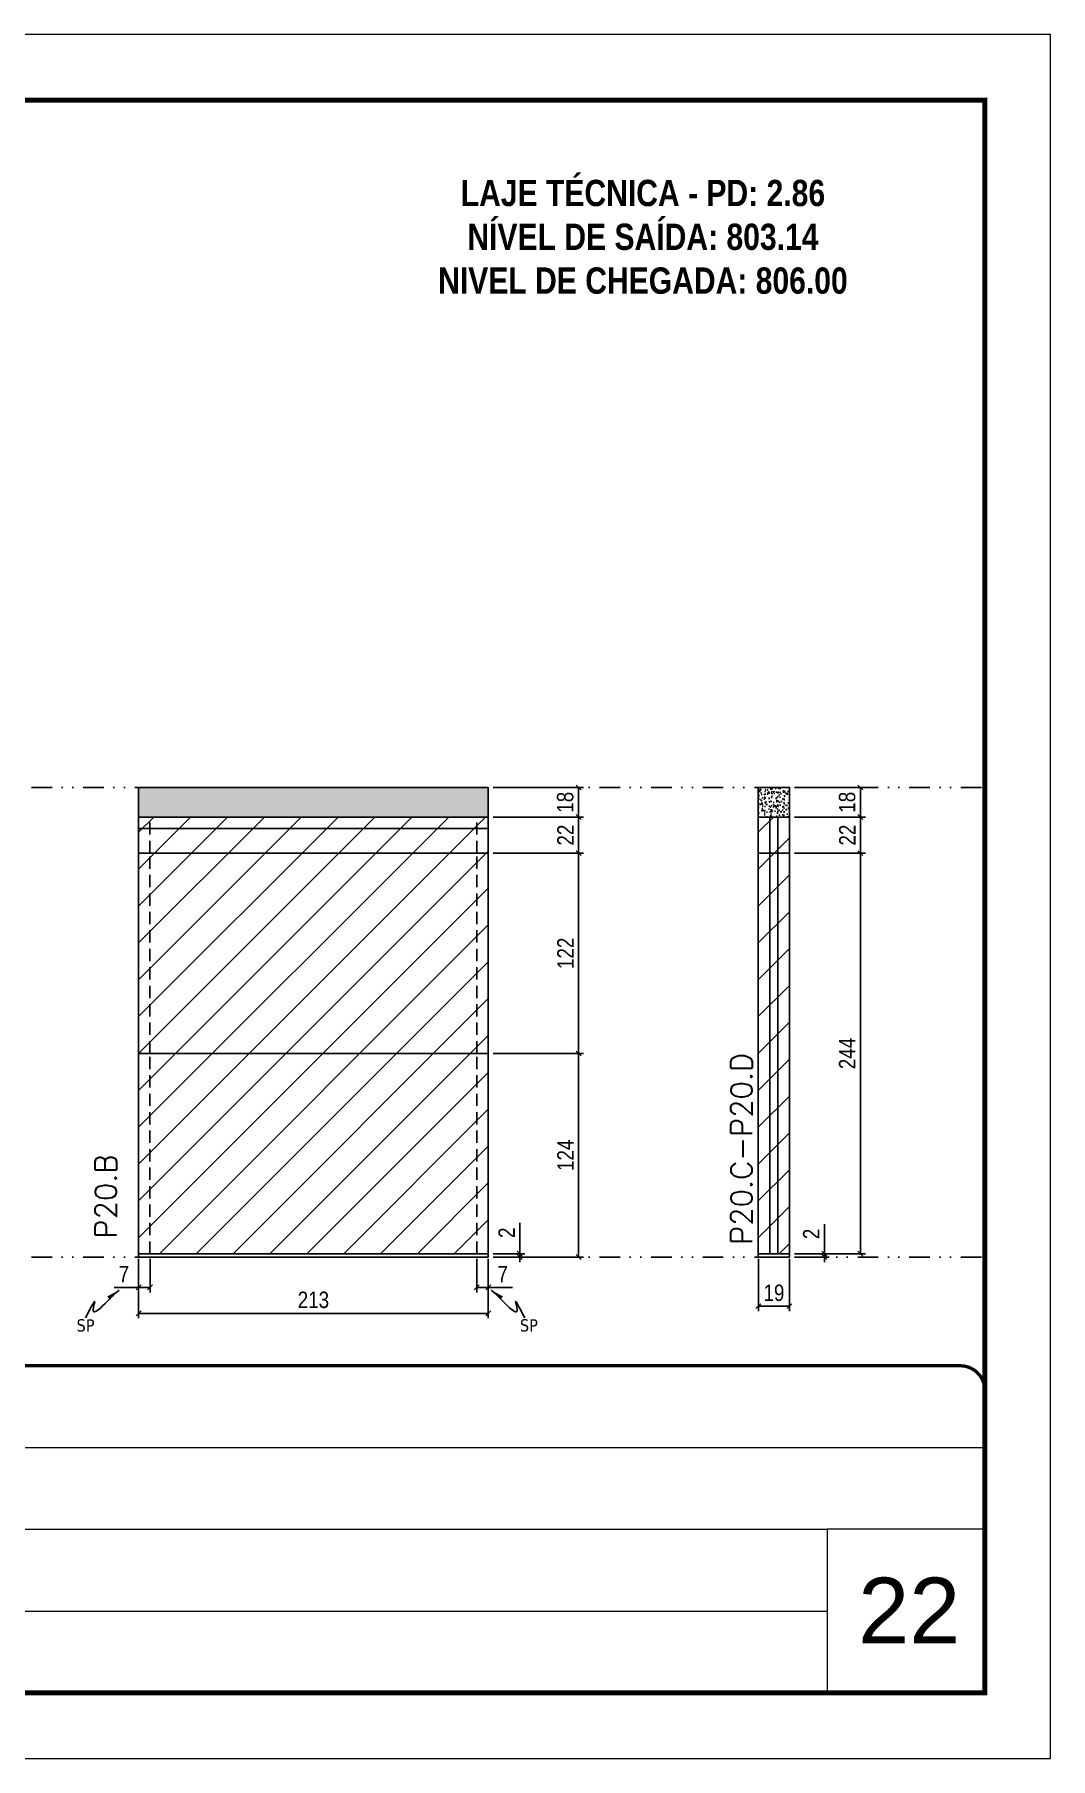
# Model space of a CAD drawing. Extents: x 808 to 7089, y -98 to 17032.
# Drawn here: x 3273 to 3892, y 10240 to 11290 of the extents above; entities that cross this region are included whole.
import ezdxf

# ---------------------------------------------------------------- set-up
doc = ezdxf.new("R2010")
doc.units = 0
for name, pattern in [('CONTINUO', [0]), ('DASHED', [0.75, 0.5, -0.25]), ('DIVIDE2', [0.625, 0.25, -0.125, 0, -0.125, 0, -0.125]), ('HIDDEN', [0.375, 0.25, -0.125])]:
    doc.linetypes.add(name, pattern=pattern)
for name, color, linetype, lineweight in [('CARIMBO', 255, 'Continuous', 9), ('Folhas', 255, 'Continuous', 9), ('REAPROVEITAMENTO', 251, 'Continuous', 9), ('SARRAFO DE PRESSAO', 251, 'DASHED', 9), ('Texto Seção', 7, 'Continuous', 15)]:
    doc.layers.add(name, color=color, linetype=linetype, lineweight=lineweight)
for name, color, linetype in [('COTA', 241, 'Continuous'), ('NOMENCLATURA', 7, 'Continuous'), ('Nível', 160, 'Continuous'), ('Painéis', 200, 'Continuous'), ('SARR_2.2x7', 40, 'Continuous'), ('Sarrafo de Pressão', 42, 'HIDDEN'), ('texto', 7, 'Continuous')]:
    doc.layers.add(name, color=color, linetype=linetype)
doc.styles.add('ARIAL', font='arial.ttf')
doc.styles.add('COTA TECNICA', font='techl___.ttf', dxfattribs={"height": 10})
doc.styles.add('COTA TECNICA-50', font='techl___.ttf', dxfattribs={"height": 10})
doc.styles.add('REGUA-120', font='ROMANS.shx', dxfattribs={"height": 15})
doc.styles.add('ROMANC', font='techb___.ttf', dxfattribs={"height": 2.5})
doc.styles.get("Standard").update_dxf_attribs({"font": 'arial.ttf'})
doc.dimstyles.new('COTA PAINEL-50', dxfattribs={"dimtxt": 10, "dimasz": 3, "dimexe": 3, "dimexo": 3, "dimgap": 3, "dimtad": 1, "dimdec": 1, "dimzin": 12, "dimdsep": 46, "dimtxsty": 'COTA TECNICA-50', "dimblk1": 'OBLIQUE', "dimblk2": 'OBLIQUE', "dimsah": 1, "dimcen": 0.9, "dimclrd": 4, "dimclre": 4, "dimclrt": 240, "dimadec": 1, "dimazin": 3, "dimtfac": 1, "dimtdec": 1, "dimtmove": 0, "dimatfit": 3, "dimfxl": 1, "dimtolj": 1, "dimtzin": 12, "dimarcsym": 0})
doc.dimstyles.new('PAINEL', dxfattribs={"dimtxt": 10, "dimasz": 3, "dimexe": 3, "dimexo": 3, "dimgap": 3, "dimtad": 1, "dimdec": 1, "dimzin": 12, "dimdsep": 46, "dimtxsty": 'COTA TECNICA', "dimblk1": 'OBLIQUE', "dimblk2": 'OBLIQUE', "dimsah": 1, "dimcen": 0.9, "dimclrd": 4, "dimclre": 4, "dimclrt": 240, "dimadec": 1, "dimazin": 3, "dimtfac": 1, "dimtdec": 1, "dimtmove": 0, "dimatfit": 3, "dimfxl": 1, "dimtolj": 1, "dimtzin": 12, "dimarcsym": 0})
doc.dimstyles.get("Standard").update_dxf_attribs({"dimtxt": 0.18, "dimasz": 0.18, "dimexe": 0.18, "dimexo": 0.0625, "dimgap": 0.09, "dimtad": 0, "dimtih": 1, "dimtoh": 1, "dimdec": 4, "dimzin": 0, "dimdsep": 46, "dimtxsty": 'Standard', "dimcen": 0.09, "dimadec": 0, "dimazin": 0, "dimtfac": 1, "dimtdec": 4, "dimtofl": 0, "dimtmove": 0, "dimatfit": 3, "dimfxl": 1, "dimtolj": 1, "dimtzin": 0, "dimarcsym": 0})

# ---------------------------------------------------------------- blocks, each defined once
blk = doc.blocks.new('9999999999')
at = {"color": 30, "linetype": 'CONTINUO'}
for p, q in [((98564.6, 34379.6), (99584, 34379.6)), ((98564.6, 34329.8), (99488, 34329.8)), ((99584, 34329.8), (99488, 34329.8)), ((99488, 34329.8), (99488, 34230.2)), ((98564.6, 34280), (99488, 34280))]:
    blk.add_line(p, q, dxfattribs=at)
at = {"color": 30, "linetype": 'CONTINUO', "const_width": 2}
blk.add_lwpolyline([(99584, 34230.2), (99584, 34414.4, 0.414214), (99569, 34429.4), (98229, 34429.4, 0.414214), (98214, 34414.4), (98214, 34245.2, 0.414214), (98229, 34230.2), (99584, 34230.2)], format="xyb", dxfattribs=at)
at = {"layer": 'Folhas'}
blk.add_lwpolyline([(98139, 34190.2), (99624, 34190.2), (99624, 35240.2), (98139, 35240.2)], close=True, dxfattribs=at)
at = {"layer": 'Folhas', "color": 30, "const_width": 3}
blk.add_lwpolyline([(98214, 34230.2), (99584, 34230.2), (99584, 35200.2), (98214, 35200.2)], close=True, dxfattribs=at)
blk = doc.blocks.new('_Oblique')
at = {"color": 0, "linetype": 'ByBlock', "lineweight": -2}
blk.add_line((-0.5, -0.5), (0.5, 0.5), dxfattribs=at)
blk = doc.blocks.new('*D680')
at = {"layer": 'COTA', "color": 4, "lineweight": -2, "transparency": 16777216}
for p, q in [((3336.2, 10544), (3336.2, 10507.7)), ((3549.2, 10544), (3549.2, 10507.7)), ((3336.2, 10510.7), (3549.2, 10510.7))]:
    blk.add_line(p, q, dxfattribs=at)
at = {"layer": 'Defpoints', "color": 0, "transparency": 16777216}
for p in [(3336.2, 10547), (3549.2, 10547), (3549.2, 10510.7)]:
    blk.add_point(p, dxfattribs=at)
at = {"layer": 'COTA', "color": 4, "lineweight": -2, "transparency": 16777216, "xscale": 3, "yscale": 3, "zscale": 3, "rotation": 180}
blk.add_blockref('_Oblique', (3336.2, 10510.7), dxfattribs=at)
at = {"layer": 'COTA', "color": 4, "lineweight": -2, "transparency": 16777216, "xscale": 3, "yscale": 3, "zscale": 3}
blk.add_blockref('_Oblique', (3549.2, 10510.7), dxfattribs=at)
at = {"layer": 'COTA', "color": 240, "transparency": 16777216, "insert": (3442.7, 10518.9), "char_height": 10, "attachment_point": 5, "style": 'COTA TECNICA'}
blk.add_mtext('\\A1;213', dxfattribs=at)
blk = doc.blocks.new('*D681')
at = {"layer": 'COTA', "color": 4, "lineweight": -2, "transparency": 16777216}
for p, q in [((3336.2, 10542), (3336.2, 10523.5)), ((3343.2, 10544), (3343.2, 10523.5)), ((3336.2, 10526.5), (3321.4, 10526.5)), ((3343.2, 10526.5), (3336.2, 10526.5))]:
    blk.add_line(p, q, dxfattribs=at)
at = {"layer": 'Defpoints', "color": 0, "transparency": 16777216}
for p in [(3336.2, 10545), (3343.2, 10547), (3336.2, 10526.5)]:
    blk.add_point(p, dxfattribs=at)
at = {"layer": 'COTA', "color": 4, "lineweight": -2, "transparency": 16777216, "xscale": 3, "yscale": 3, "zscale": 3, "rotation": 180}
blk.add_blockref('_Oblique', (3336.2, 10526.5), dxfattribs=at)
at = {"layer": 'COTA', "color": 4, "lineweight": -2, "transparency": 16777216, "xscale": 3, "yscale": 3, "zscale": 3}
blk.add_blockref('_Oblique', (3343.2, 10526.5), dxfattribs=at)
at = {"layer": 'COTA', "color": 240, "transparency": 16777216, "insert": (3327.3, 10534.6), "char_height": 10, "attachment_point": 5, "style": 'COTA TECNICA-50'}
blk.add_mtext('\\A1;7', dxfattribs=at)
blk = doc.blocks.new('*D682')
at = {"layer": 'COTA', "color": 4, "lineweight": -2, "transparency": 16777216}
for p, q in [((3542.2, 10544), (3542.2, 10523.5)), ((3549.2, 10542), (3549.2, 10523.5)), ((3542.2, 10526.5), (3549.2, 10526.5)), ((3549.2, 10526.5), (3563.9, 10526.5))]:
    blk.add_line(p, q, dxfattribs=at)
at = {"layer": 'Defpoints', "color": 0, "transparency": 16777216}
for p in [(3542.2, 10547), (3549.2, 10545), (3549.2, 10526.5)]:
    blk.add_point(p, dxfattribs=at)
at = {"layer": 'COTA', "color": 4, "lineweight": -2, "transparency": 16777216, "xscale": 3, "yscale": 3, "zscale": 3, "rotation": 180}
blk.add_blockref('_Oblique', (3542.2, 10526.5), dxfattribs=at)
at = {"layer": 'COTA', "color": 4, "lineweight": -2, "transparency": 16777216, "xscale": 3, "yscale": 3, "zscale": 3}
blk.add_blockref('_Oblique', (3549.2, 10526.5), dxfattribs=at)
at = {"layer": 'COTA', "color": 240, "transparency": 16777216, "insert": (3558, 10534.6), "char_height": 10, "attachment_point": 5, "style": 'COTA TECNICA-50'}
blk.add_mtext('\\A1;7', dxfattribs=at)
blk = doc.blocks.new('*D683')
at = {"layer": 'COTA', "color": 4, "linetype": 'ByBlock', "lineweight": -2, "transparency": 16777216}
for p, q in [((3552.2, 10669), (3607.2, 10669)), ((3604.2, 10545), (3604.2, 10669)), ((3552.2, 10545), (3607.2, 10545))]:
    blk.add_line(p, q, dxfattribs=at)
at = {"layer": 'Defpoints', "color": 0, "linetype": 'ByBlock', "transparency": 16777216}
for p in [(3549.2, 10669), (3604.2, 10669), (3549.2, 10545)]:
    blk.add_point(p, dxfattribs=at)
at = {"layer": 'COTA', "color": 4, "linetype": 'ByBlock', "lineweight": -2, "transparency": 16777216, "xscale": 3, "yscale": 3, "zscale": 3}
for p, rotation in [((3604.2, 10669), 90), ((3604.2, 10545), 270)]:
    blk.add_blockref('_Oblique', p, dxfattribs=dict(at, rotation=rotation))
at = {"layer": 'COTA', "color": 240, "linetype": 'ByBlock', "transparency": 16777216, "insert": (3596.2, 10607), "char_height": 10, "attachment_point": 5, "rotation": 90, "style": 'COTA TECNICA'}
blk.add_mtext('\\A1;124', dxfattribs=at)
blk = doc.blocks.new('*D684')
at = {"layer": 'COTA', "color": 4, "lineweight": -2, "transparency": 16777216}
for p, q in [((3568.4, 10547), (3568.4, 10565.8)), ((3552.2, 10547), (3571.4, 10547)), ((3552.2, 10545), (3571.4, 10545)), ((3568.4, 10545), (3568.4, 10547)), ((3568.4, 10545), (3568.4, 10542))]:
    blk.add_line(p, q, dxfattribs=at)
at = {"layer": 'Defpoints', "color": 0, "transparency": 16777216}
for p in [(3549.2, 10547), (3549.2, 10545), (3568.4, 10545)]:
    blk.add_point(p, dxfattribs=at)
at = {"layer": 'COTA', "color": 4, "lineweight": -2, "transparency": 16777216, "xscale": 3, "yscale": 3, "zscale": 3}
for p, rotation in [((3568.4, 10547), 270), ((3568.4, 10545), 90)]:
    blk.add_blockref('_Oblique', p, dxfattribs=dict(at, rotation=rotation))
at = {"layer": 'COTA', "color": 240, "transparency": 16777216, "insert": (3560.4, 10559.8), "char_height": 10, "attachment_point": 5, "rotation": 90, "style": 'COTA TECNICA-50'}
blk.add_mtext('\\A1;2', dxfattribs=at)
blk = doc.blocks.new('*D685')
at = {"layer": 'COTA', "color": 4, "linetype": 'ByBlock', "lineweight": -2, "transparency": 16777216}
for p, q in [((3552.2, 10669), (3607.2, 10669)), ((3604.2, 10545), (3604.2, 10669)), ((3552.2, 10545), (3607.2, 10545))]:
    blk.add_line(p, q, dxfattribs=at)
at = {"layer": 'Defpoints', "color": 0, "linetype": 'ByBlock', "transparency": 16777216}
for p in [(3549.2, 10669), (3604.2, 10669), (3549.2, 10545)]:
    blk.add_point(p, dxfattribs=at)
at = {"layer": 'COTA', "color": 4, "linetype": 'ByBlock', "lineweight": -2, "transparency": 16777216, "xscale": 3, "yscale": 3, "zscale": 3}
for p, rotation in [((3604.2, 10669), 90), ((3604.2, 10545), 270)]:
    blk.add_blockref('_Oblique', p, dxfattribs=dict(at, rotation=rotation))
at = {"layer": 'COTA', "color": 240, "linetype": 'ByBlock', "transparency": 16777216, "insert": (3596.2, 10607), "char_height": 10, "attachment_point": 5, "rotation": 90, "style": 'COTA TECNICA'}
blk.add_mtext('\\A1;124', dxfattribs=at)
blk = doc.blocks.new('*D686')
at = {"layer": 'COTA', "color": 4, "lineweight": -2, "transparency": 16777216}
for p, q in [((3713.7, 10544), (3713.7, 10512.1)), ((3732.7, 10544), (3732.7, 10512.1)), ((3713.7, 10515.1), (3732.7, 10515.1))]:
    blk.add_line(p, q, dxfattribs=at)
at = {"layer": 'Defpoints', "color": 0, "transparency": 16777216}
for p in [(3713.7, 10547), (3732.7, 10547), (3732.7, 10515.1)]:
    blk.add_point(p, dxfattribs=at)
at = {"layer": 'COTA', "color": 4, "lineweight": -2, "transparency": 16777216, "xscale": 3, "yscale": 3, "zscale": 3, "rotation": 180}
blk.add_blockref('_Oblique', (3713.7, 10515.1), dxfattribs=at)
at = {"layer": 'COTA', "color": 4, "lineweight": -2, "transparency": 16777216, "xscale": 3, "yscale": 3, "zscale": 3}
blk.add_blockref('_Oblique', (3732.7, 10515.1), dxfattribs=at)
at = {"layer": 'COTA', "color": 240, "transparency": 16777216, "insert": (3723.2, 10523.2), "char_height": 10, "attachment_point": 5, "style": 'COTA TECNICA'}
blk.add_mtext('\\A1;19', dxfattribs=at)
blk = doc.blocks.new('*D687')
at = {"layer": 'COTA', "color": 4, "lineweight": -2, "transparency": 16777216}
for p, q in [((3753.9, 10547), (3753.9, 10565.1)), ((3735.7, 10547), (3756.9, 10547)), ((3735.7, 10545), (3756.9, 10545)), ((3753.9, 10545), (3753.9, 10547)), ((3753.9, 10545), (3753.9, 10542))]:
    blk.add_line(p, q, dxfattribs=at)
at = {"layer": 'Defpoints', "color": 0, "transparency": 16777216}
for p in [(3732.7, 10547), (3732.7, 10545), (3753.9, 10547)]:
    blk.add_point(p, dxfattribs=at)
at = {"layer": 'COTA', "color": 4, "lineweight": -2, "transparency": 16777216, "xscale": 3, "yscale": 3, "zscale": 3}
for p, rotation in [((3753.9, 10547), 270), ((3753.9, 10545), 90)]:
    blk.add_blockref('_Oblique', p, dxfattribs=dict(at, rotation=rotation))
at = {"layer": 'COTA', "color": 240, "transparency": 16777216, "insert": (3745.9, 10559.1), "char_height": 10, "attachment_point": 5, "rotation": 90, "style": 'COTA TECNICA-50'}
blk.add_mtext('\\A1;2', dxfattribs=at)
blk = doc.blocks.new('*D703')
at = {"layer": 'COTA', "color": 4, "linetype": 'ByBlock', "lineweight": -2, "transparency": 16777216}
for p, q in [((3735.7, 10831), (3778.9, 10831)), ((3775.9, 10831), (3775.9, 10813)), ((3735.7, 10813), (3778.9, 10813))]:
    blk.add_line(p, q, dxfattribs=at)
at = {"layer": 'Defpoints', "color": 0, "linetype": 'ByBlock', "transparency": 16777216}
for p in [(3732.7, 10831), (3732.7, 10813), (3775.9, 10813)]:
    blk.add_point(p, dxfattribs=at)
at = {"layer": 'COTA', "color": 4, "linetype": 'ByBlock', "lineweight": -2, "transparency": 16777216, "xscale": 3, "yscale": 3, "zscale": 3}
for p, rotation in [((3775.9, 10831), 90), ((3775.9, 10813), 270)]:
    blk.add_blockref('_Oblique', p, dxfattribs=dict(at, rotation=rotation))
at = {"layer": 'COTA', "color": 240, "linetype": 'ByBlock', "transparency": 16777216, "insert": (3767.8, 10822), "char_height": 10, "attachment_point": 5, "rotation": 90, "style": 'COTA TECNICA'}
blk.add_mtext('\\A1;18', dxfattribs=at)
blk = doc.blocks.new('*D704')
at = {"layer": 'COTA', "color": 4, "lineweight": -2, "transparency": 16777216}
for p, q in [((3735.7, 10791), (3778.9, 10791)), ((3775.9, 10547), (3775.9, 10791)), ((3735.7, 10547), (3778.9, 10547))]:
    blk.add_line(p, q, dxfattribs=at)
at = {"layer": 'Defpoints', "color": 0, "transparency": 16777216}
for p in [(3732.7, 10791), (3775.9, 10791), (3732.7, 10547)]:
    blk.add_point(p, dxfattribs=at)
at = {"layer": 'COTA', "color": 4, "lineweight": -2, "transparency": 16777216, "xscale": 3, "yscale": 3, "zscale": 3}
for p, rotation in [((3775.9, 10791), 90), ((3775.9, 10547), 270)]:
    blk.add_blockref('_Oblique', p, dxfattribs=dict(at, rotation=rotation))
at = {"layer": 'COTA', "color": 240, "transparency": 16777216, "insert": (3767.8, 10669), "char_height": 10, "attachment_point": 5, "rotation": 90, "style": 'COTA TECNICA-50'}
blk.add_mtext('\\A1;244', dxfattribs=at)
blk = doc.blocks.new('*D705')
at = {"layer": 'COTA', "color": 4, "lineweight": -2, "transparency": 16777216}
for p, q in [((3735.7, 10813), (3778.9, 10813)), ((3775.9, 10791), (3775.9, 10813)), ((3735.7, 10791), (3778.9, 10791))]:
    blk.add_line(p, q, dxfattribs=at)
at = {"layer": 'Defpoints', "color": 0, "transparency": 16777216}
for p in [(3732.7, 10813), (3775.9, 10813), (3732.7, 10791)]:
    blk.add_point(p, dxfattribs=at)
at = {"layer": 'COTA', "color": 4, "lineweight": -2, "transparency": 16777216, "xscale": 3, "yscale": 3, "zscale": 3}
for p, rotation in [((3775.9, 10813), 90), ((3775.9, 10791), 270)]:
    blk.add_blockref('_Oblique', p, dxfattribs=dict(at, rotation=rotation))
at = {"layer": 'COTA', "color": 240, "transparency": 16777216, "insert": (3767.9, 10802), "char_height": 10, "attachment_point": 5, "rotation": 90, "style": 'COTA TECNICA'}
blk.add_mtext('\\A1;22', dxfattribs=at)
blk = doc.blocks.new('*D690')
at = {"layer": 'COTA', "color": 4, "lineweight": -2, "transparency": 16777216}
for p, q in [((3552.2, 10791), (3607.2, 10791)), ((3604.2, 10669), (3604.2, 10791)), ((3552.2, 10669), (3607.2, 10669))]:
    blk.add_line(p, q, dxfattribs=at)
at = {"layer": 'Defpoints', "color": 0, "transparency": 16777216}
for p in [(3549.2, 10791), (3604.2, 10791), (3549.2, 10669)]:
    blk.add_point(p, dxfattribs=at)
at = {"layer": 'COTA', "color": 4, "lineweight": -2, "transparency": 16777216, "xscale": 3, "yscale": 3, "zscale": 3}
for p, rotation in [((3604.2, 10791), 90), ((3604.2, 10669), 270)]:
    blk.add_blockref('_Oblique', p, dxfattribs=dict(at, rotation=rotation))
at = {"layer": 'COTA', "color": 240, "transparency": 16777216, "insert": (3596.2, 10730), "char_height": 10, "attachment_point": 5, "rotation": 90, "style": 'COTA TECNICA-50'}
blk.add_mtext('\\A1;122', dxfattribs=at)
blk = doc.blocks.new('*D691')
at = {"layer": 'COTA', "color": 4, "lineweight": -2, "transparency": 16777216}
for p, q in [((3552.2, 10831), (3607.2, 10831)), ((3604.2, 10813), (3604.2, 10831)), ((3552.2, 10813), (3607.2, 10813))]:
    blk.add_line(p, q, dxfattribs=at)
at = {"layer": 'Defpoints', "color": 0, "transparency": 16777216}
for p in [(3549.2, 10831), (3604.2, 10831), (3549.2, 10813)]:
    blk.add_point(p, dxfattribs=at)
at = {"layer": 'COTA', "color": 4, "lineweight": -2, "transparency": 16777216, "xscale": 3, "yscale": 3, "zscale": 3}
for p, rotation in [((3604.2, 10831), 90), ((3604.2, 10813), 270)]:
    blk.add_blockref('_Oblique', p, dxfattribs=dict(at, rotation=rotation))
at = {"layer": 'COTA', "color": 240, "transparency": 16777216, "insert": (3596.1, 10822), "char_height": 10, "attachment_point": 5, "rotation": 90, "style": 'COTA TECNICA-50'}
blk.add_mtext('\\A1;18', dxfattribs=at)
blk = doc.blocks.new('*D707')
at = {"layer": 'COTA', "color": 4, "lineweight": -2, "transparency": 16777216}
for p, q in [((3552.2, 10813), (3607.2, 10813)), ((3604.2, 10791), (3604.2, 10813)), ((3552.2, 10791), (3607.2, 10791))]:
    blk.add_line(p, q, dxfattribs=at)
at = {"layer": 'Defpoints', "color": 0, "transparency": 16777216}
for p in [(3549.2, 10813), (3604.2, 10813), (3549.2, 10791)]:
    blk.add_point(p, dxfattribs=at)
at = {"layer": 'COTA', "color": 4, "lineweight": -2, "transparency": 16777216, "xscale": 3, "yscale": 3, "zscale": 3}
for p, rotation in [((3604.2, 10813), 90), ((3604.2, 10791), 270)]:
    blk.add_blockref('_Oblique', p, dxfattribs=dict(at, rotation=rotation))
at = {"layer": 'COTA', "color": 240, "transparency": 16777216, "insert": (3596.2, 10802), "char_height": 10, "attachment_point": 5, "rotation": 90, "style": 'COTA TECNICA'}
blk.add_mtext('\\A1;22', dxfattribs=at)

msp = doc.modelspace()

# ---------------------------------------------------------------- hatches: boundary and pattern name
at = {"layer": 'COTA', "linetype": 'ByBlock'}
h = msp.add_hatch(dxfattribs=at)
h.set_pattern_fill('AR-CONC', color=256, scale=0.03)
h.set_pattern_definition([(50, (-4987.925, 6719.023), (5.46554, -0.4781726), [0.5715, -6.2865]), (355, (-4987.925, 6719.023), (-1.0573026, 5.7317054), [0.4572, -5.0292175]), (100.451445, (-4987.4696, 6718.983), (4.4082374, 5.2535326), [0.4857003, -5.3427073]), (46.1842, (-4987.925, 6720.547), (8.132371, -1.26127), [0.85725, -9.42975]), (96.63556, (-4987.247, 6720.442), (7.122124, 7.422784), [0.728551, -8.014068]), (351.18415, (-4987.925, 6720.547), (7.122124, 7.422784), [0.685799, -7.543792]), (21, (-4987.163, 6720.166), (4.5484317, -3.067956), [0.5715, -6.2865]), (326, (-4987.163, 6720.166), (1.854061, 5.525639), [0.4572, -5.0292]), (71.451445, (-4986.784, 6719.9104), (6.4024926, 2.457683), [0.4857003, -5.342698]), (37.5, (-4987.925, 6719.023), (0.0926581, 2.53665117), [0, -4.96824, 0, -5.1054, 0, -5.04825]), (7.5, (-4987.925, 6719.023), (2.0045899, 3.00541724), [0, -2.91084, 0, -4.85394, 0, -1.92405]), (327.5, (-4989.6243, 6719.023), (4.06771786, -0.1718623), [0, -1.905, 0, -5.9436, 0, -7.8867]), (317.5, (-4990.3863, 6719.023), (4.4438754, 0.7627947), [0, -2.4765, 0, -3.94716, 0, -5.6007])])
h.paths.add_polyline_path([(3336.16, 10813.02), (3549.16, 10813.02), (3549.16, 10831.02), (3336.16, 10831.02)])
h = msp.add_hatch(dxfattribs=at)
h.set_pattern_fill('AR-CONC', color=256, scale=0.03)
h.set_pattern_definition([(50, (-5375.463, 6729.047), (5.46554, -0.4781726), [0.5715, -6.2865]), (355, (-5375.463, 6729.047), (-1.0573026, 5.7317054), [0.4572, -5.0292175]), (100.451445, (-5375.0075, 6729.007), (4.4082374, 5.2535326), [0.4857003, -5.3427073]), (46.1842, (-5375.463, 6730.571), (8.132371, -1.26127), [0.85725, -9.42975]), (96.63556, (-5374.785, 6730.466), (7.122124, 7.422784), [0.728551, -8.014068]), (351.18415, (-5375.463, 6730.571), (7.122124, 7.422784), [0.685799, -7.543792]), (21, (-5374.701, 6730.19), (4.5484317, -3.067956), [0.5715, -6.2865]), (326, (-5374.701, 6730.19), (1.854061, 5.525639), [0.4572, -5.0292]), (71.451445, (-5374.322, 6729.9343), (6.4024926, 2.457683), [0.4857003, -5.342698]), (37.5, (-5375.463, 6729.047), (0.0926581, 2.53665117), [0, -4.96824, 0, -5.1054, 0, -5.04825]), (7.5, (-5375.463, 6729.047), (2.0045899, 3.00541724), [0, -2.91084, 0, -4.85394, 0, -1.92405]), (327.5, (-5377.1622, 6729.047), (4.06771786, -0.1718623), [0, -1.905, 0, -5.9436, 0, -7.8867]), (317.5, (-5377.9242, 6729.047), (4.4438754, 0.7627947), [0, -2.4765, 0, -3.94716, 0, -5.6007])])
h.paths.add_polyline_path([(3732.66, 10831.04), (3713.66, 10831.04), (3713.66, 10813.02), (3732.66, 10813.02)])
at = {"layer": 'REAPROVEITAMENTO', "linetype": 'ByBlock'}
h = msp.add_hatch(dxfattribs=at)
h.set_pattern_fill('ANSI31', color=256, scale=5, style=2)
h.set_pattern_definition([(45, (-250.013, 1492.612), (-11.22532, 11.22532), [])])
h.paths.add_polyline_path([(3549.16, 10813.02), (3336.16, 10813.02), (3336.16, 10547.02), (3549.16, 10547.02)])
h = msp.add_hatch(dxfattribs=at)
h.set_pattern_fill('ANSI31', color=256, scale=5, style=2)
h.set_pattern_definition([(45, (127.485, 1492.612), (-11.22532, 11.22532), [])])
h.paths.add_polyline_path([(3732.66, 10547.02), (3732.66, 10813.02), (3713.66, 10813.02), (3713.66, 10547.02)])

# ---------------------------------------------------------------- linework, layer by layer
at = {"layer": 'COTA', "linetype": 'ByBlock'}
for p, q in [((3336.16, 10831.02), (3336.16, 10831.02)), ((3336.16, 10813.02), (3336.16, 10831.02)), ((3336.16, 10831.02), (3549.16, 10831.02)), ((3549.16, 10813.02), (3549.16, 10831.02))]:
    msp.add_line(p, q, dxfattribs=at)
msp.add_lwpolyline([(3713.66, 10813.02), (3732.66, 10813.02), (3732.66, 10831.04), (3713.66, 10831.04)], close=True, dxfattribs=at)
at = {"layer": 'Nível', "color": 4, "linetype": 'DIVIDE2', "ltscale": 50}
for p, q in [((2830.71, 10831.02), (3851.67, 10831.02)), ((2830.71, 10545.02), (3851.67, 10545.02))]:
    msp.add_line(p, q, dxfattribs=at)
at = {"layer": 'Painéis'}
for p, q in [((3515.16, 10813.02), (3336.16, 10813.02)), ((3713.66, 10813.02), (3713.66, 10547.02)), ((3713.66, 10813.02), (3732.66, 10813.02)), ((3732.66, 10813.02), (3713.66, 10813.02)), ((3713.66, 10813.02), (3732.66, 10813.02)), ((3732.66, 10813.02), (3732.66, 10547.02)), ((3549.16, 10791.02), (3336.16, 10791.02)), ((3713.66, 10791.02), (3732.66, 10791.02)), ((3713.66, 10547.02), (3732.66, 10547.02)), ((3713.66, 10547.02), (3732.66, 10547.02)), ((3713.66, 10545.02), (3713.66, 10547.02)), ((3732.66, 10545.02), (3713.66, 10545.02)), ((3732.66, 10547.02), (3732.66, 10545.02))]:
    msp.add_line(p, q, dxfattribs=at)
msp.add_lwpolyline([(3549.16, 10791.02), (3549.16, 10813.02), (3336.16, 10813.02), (3336.16, 10791.02)], dxfattribs=at)
for points in [[(3336.16, 10791.02), (3549.16, 10791.02), (3549.16, 10669.02), (3336.16, 10669.02)], [(3549.16, 10669.02), (3336.16, 10669.02), (3336.16, 10547.02), (3549.16, 10547.02)], [(3549.16, 10545.02), (3336.16, 10545.02), (3336.16, 10547.02), (3549.16, 10547.02)]]:
    msp.add_lwpolyline(points, close=True, dxfattribs=at)
at = {"layer": 'SARR_2.2x7'}
for p, q in [((3336.16, 10806.02), (3549.16, 10806.02)), ((3720.66, 10791.02), (3720.66, 10813.02)), ((3725.66, 10791.02), (3725.66, 10813.02)), ((3720.66, 10791.02), (3720.66, 10547.02)), ((3725.66, 10791.02), (3725.66, 10547.02))]:
    msp.add_line(p, q, dxfattribs=at)
at = {"layer": 'Sarrafo de Pressão', "ltscale": 30}
for p, q in [((3343.16, 10791.02), (3343.16, 10813.02)), ((3542.16, 10791.02), (3542.16, 10813.02)), ((3343.16, 10669.02), (3343.16, 10791.02)), ((3542.16, 10669.02), (3542.16, 10791.02)), ((3343.16, 10547.02), (3343.16, 10669.02)), ((3542.16, 10547.02), (3542.16, 10669.02))]:
    msp.add_line(p, q, dxfattribs=at)

# ---------------------------------------------------------------- block references
at = {"layer": 'SARRAFO DE PRESSAO', "color": 6, "linetype": 'ByBlock'}
msp.add_blockref('9999999999', (-95732.31, -23950.6), dxfattribs=at)

# ---------------------------------------------------------------- texts
at = {"layer": 'CARIMBO', "style": 'ARIAL'}
msp.add_text('22', height=40, dxfattribs=at).set_placement((3774.53, 10309.75))
at = {"layer": 'NOMENCLATURA', "color": 2, "insert": (3643.41, 11227.74), "char_height": 16, "attachment_point": 2, "style": 'ROMANC'}
msp.add_mtext_dynamic_manual_height_columns('\\PLAJE TÉCNICA - PD: 2.86\\PNÍVEL DE SAÍDA: 803.14\\PNIVEL DE CHEGADA: 806.00', width=328.3607, gutter_width=1, heights=[0], dxfattribs=at)
at = {"layer": 'texto', "color": 0, "char_height": 7.5, "attachment_point": 5}
for insert in [(3303.91, 10503.34), (3573.94, 10503.34)]:
    msp.add_mtext('{\\fTahoma|b0|i0|c0|p34;\\C4;SP}', dxfattribs=dict(at, insert=insert))
at = {"layer": 'Texto Seção', "char_height": 13, "width": 285.3299, "attachment_point": 7, "rotation": 90, "style": 'REGUA-120'}
for s, insert in [('P20.C-P20.D', (3709.95, 10552.43)), ('P20.B', (3322.69, 10556.27))]:
    msp.add_mtext(s, dxfattribs=dict(at, insert=insert))

# ---------------------------------------------------------------- dimensions: what is measured, and where the dimension line sits
at = {"layer": 'COTA'}
for base, p1, p2, angle, dimstyle, picture, middle in [((3604.24, 10831.02), (3549.16, 10813.02), (3549.16, 10831.02), 90, 'COTA PAINEL-50', '*D691', (3596.15, 10822.02)), ((3604.24, 10813.02), (3549.16, 10791.02), (3549.16, 10813.02), 90, 'PAINEL', '*D707', (3596.24, 10802.02)), ((3775.87, 10813.02), (3732.66, 10791.02), (3732.66, 10813.02), 90, 'PAINEL', '*D705', (3767.87, 10802.02)), ((3604.24, 10791.02), (3549.16, 10669.02), (3549.16, 10791.02), 90, 'COTA PAINEL-50', '*D690', (3596.19, 10730.02)), ((3775.87, 10791.02), (3732.66, 10547.02), (3732.66, 10791.02), 90, 'COTA PAINEL-50', '*D704', (3767.8, 10669.02)), ((3336.16, 10526.5), (3343.16, 10547.02), (3336.16, 10545.02), 180, 'COTA PAINEL-50', '*D681', (3327.3, 10534.58))]:
    dim = msp.add_linear_dim(base=base, p1=p1, p2=p2, angle=angle, dimstyle=dimstyle, dxfattribs=at)
    dim.commit()
    dim.dimension.update_dxf_attribs({"geometry": picture, "text_midpoint": middle})
at = {"layer": 'COTA', "linetype": 'ByBlock'}
dim = msp.add_linear_dim(base=(3775.87, 10813.02), p1=(3732.66, 10831.04), p2=(3732.66, 10813.02), angle=90, dimstyle='PAINEL', dxfattribs=at)
dim.commit()
dim.dimension.update_dxf_attribs({"geometry": '*D703', "text_midpoint": (3767.78, 10822.03)})
for picture in ['*D683', '*D685']:
    dim = msp.add_aligned_dim(p1=(3549.16, 10545.02), p2=(3549.16, 10669.02), distance=-55.08, dimstyle='PAINEL', dxfattribs=at)
    dim.commit()
    dim.dimension.update_dxf_attribs({"geometry": picture, "text_midpoint": (3596.17, 10607.02)})
at = {"layer": 'COTA'}
for base, p1, p2, picture, middle in [((3568.42, 10545.02), (3549.16, 10547.02), (3549.16, 10545.02), '*D684', (3568.42, 10559.76)), ((3753.85, 10547.02), (3732.66, 10545.02), (3732.66, 10547.02), '*D687', (3753.85, 10559.07))]:
    dim = msp.add_linear_dim(base=base, p1=p1, p2=p2, angle=90, dimstyle='COTA PAINEL-50', dxfattribs=at)
    dim.commit()
    dim.dimension.update_dxf_attribs({"geometry": picture, "text_midpoint": middle, "dimtype": 160})
for base, p1, p2, picture, middle in [((3549.16, 10510.65), (3336.16, 10547.02), (3549.16, 10547.02), '*D680', (3442.66, 10518.87)), ((3732.66, 10515.12), (3713.66, 10547.02), (3732.66, 10547.02), '*D686', (3723.16, 10523.21))]:
    dim = msp.add_linear_dim(base=base, p1=p1, p2=p2, dimstyle='PAINEL', override={"dimarcsym": 2}, dxfattribs=at)
    dim.commit()
    dim.dimension.update_dxf_attribs({"geometry": picture, "text_midpoint": middle})
dim = msp.add_linear_dim(base=(3549.16, 10526.5), p1=(3542.16, 10547.02), p2=(3549.16, 10545.02), dimstyle='COTA PAINEL-50', dxfattribs=at)
dim.commit()
dim.dimension.update_dxf_attribs({"geometry": '*D682', "text_midpoint": (3558.03, 10534.58)})

# ---------------------------------------------------------------- leaders
at = {"layer": 'COTA', "path_type": 1}
for points in [[(3324.33, 10524.83), (3308.55, 10513), (3309.47, 10517.81), (3303.92, 10508.03)], [(3550.99, 10524.83), (3566.78, 10513), (3565.85, 10517.81), (3571.4, 10508.03)]]:
    msp.add_leader(points, dimstyle='Standard', override={"dimasz": 8}, dxfattribs=at)

doc.saveas('drawing.dxf')
